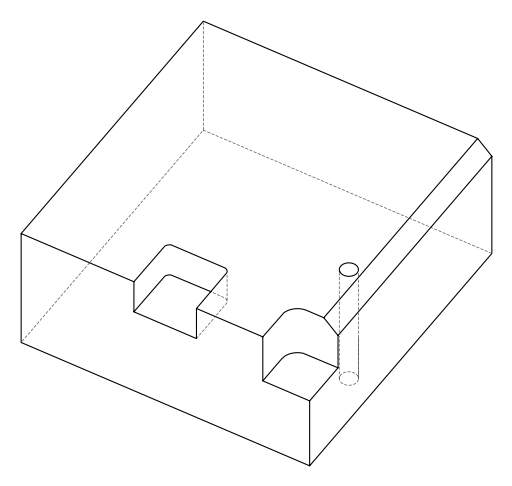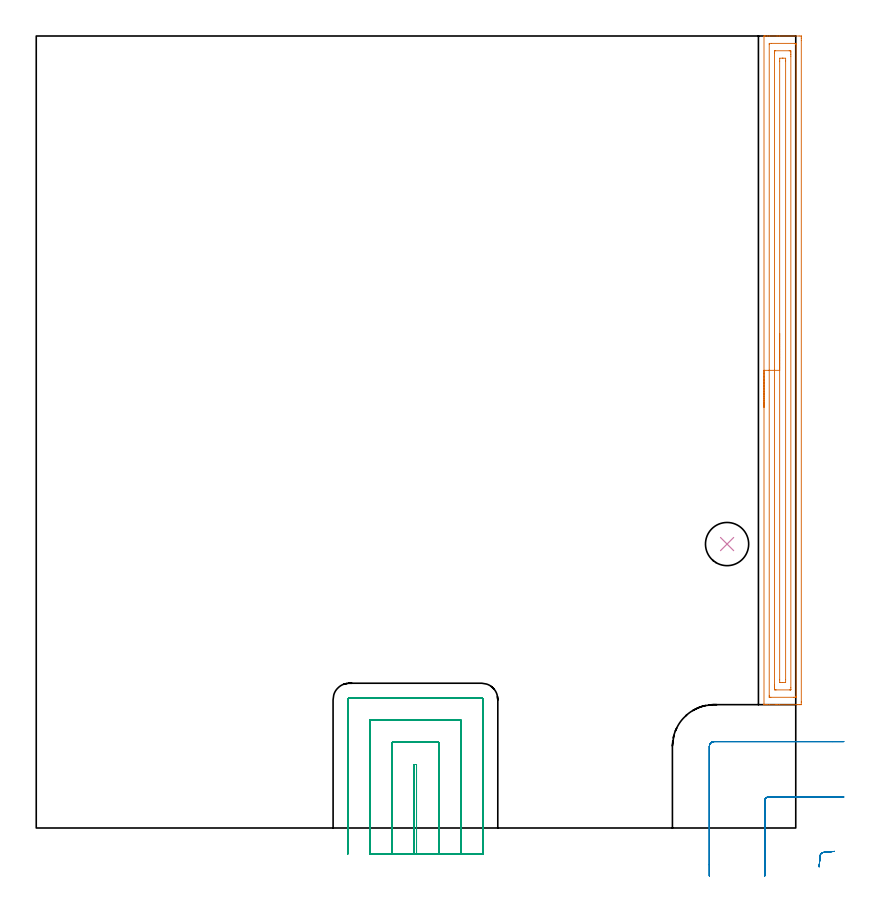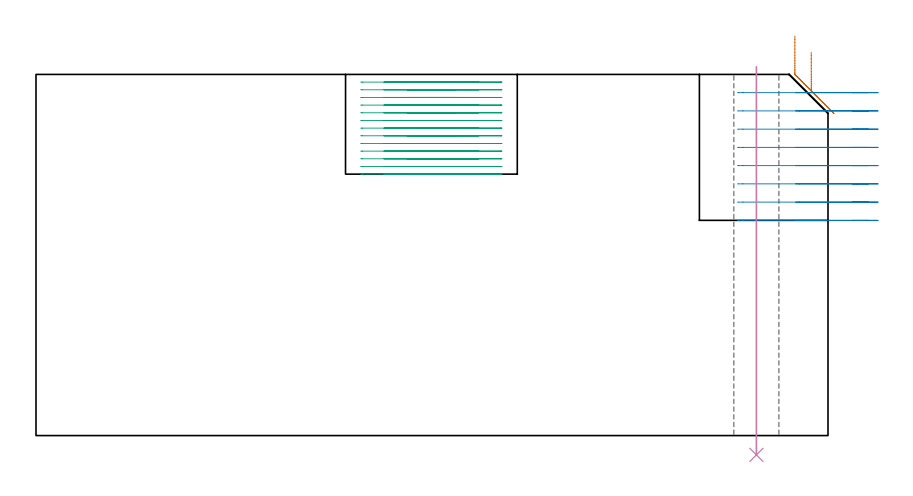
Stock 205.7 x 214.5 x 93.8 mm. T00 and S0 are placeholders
(PLAN: 4 operations, 3 tool changes, 21.3 min)
(1 AREA_MILL | FG_CHAMFER_SURFACE | UGT0205_001 | 6.02 min | 9540 mm3)
(2 MILL_CORNER_NOTCH_RECTANGULAR | CORNER_NOTCH_RECTANGULAR | UGT0201_094 | Follow Part, ap 5, ae 75% | 2.49 min | 40942 mm3)
(3 MILL_SLOT | SLOT_PARTIAL_RECTANGULAR | NXT0201_009 | Follow Part, ap 2, ae 75% | 12.38 min | 45074 mm3)
(4 DRILL_THROUGH_HOLE_FROM_SOLID_MATERIAL | STEP1HOLE | UGT0301_512 | 0.4 min | 10071 mm3)
(TOOL UGT0205_001 | Chamfer Mill 20 x 3 x 45 deg. | D20 FL50 Z2)
(TOOL UGT0201_094 | End mill 20 mm | D20 FL38 Z4)
(TOOL NXT0201_009 | ENDMILL 8mm [2P460-0800-NA 1630] | D8 FL26 Z6)
(TOOL UGT0301_512 | Carbide Drill 11.7 mm | D11.7 PA118 FL94 Z2)
(OP 1 AREA_MILL)
G17 G21 G94 G90
T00 M6
G54
G17 G0 G90 X197.101 Y113.95 S1061 M3
G43 Z103.8 H0
Z103.799
G94 G1 Y113.988 Z102.927 F250.
Y114.102 Z102.063
Y114.291 Z101.211
Y114.553 Z100.379
Y114.887 Z99.573
Y115.29 Z98.799
Y115.759 Z98.063
Y116.29 Z97.371
Y116.879 Z96.728
Y117.522 Z96.139
Y118.214 Z95.607
Y118.95 Z95.139
Y119.724 Z94.736
Y120.53 Z94.402
Y121.362 Z94.14
Y122.214 Z93.951
Y123.078 Z93.837
Y123.95 Z93.799
X197.102 Y214.363 Z93.798
X197.101 Y214.409 Z93.796
X197.107 Y214.49 Z93.784
X197.133 Y214.497 Z93.758
X197.145 Y214.5 Z93.746
X197.458 Z93.441
X198.037 Z92.862
X198.584 Z92.311
X200.64 Z90.257
X201.258 Z89.636
X206.608 Y214.499 Z84.289
X207.186 Y214.496 Z83.711
X207.191 Y214.493 Z83.706
X207.197 Y213.918 Z83.703
X207.2 Y213.326 Z83.7
Y34.281
X207.198 Y33.982 Z83.702
X207.191 Y33.407 Z83.706
X207.186 Y33.404 Z83.711
X206.608 Y33.401 Z84.289
X206.025 Y33.4 Z84.872
X201.258 Z89.636
X200.64 Z90.257
X200.367 Z90.53
X198.584 Z92.311
X198.037 Z92.862
X197.692 Z93.207
X197.463 Z93.436
X197.145 Z93.746
X197.1 Z93.79
Y33.405 Z93.791
Y33.536 Z93.8
X197.101 Y123.95 Z93.799
X198.515 Z92.385
X198.517 Y212.204 Z92.383
X198.523 Y212.488 Z92.377
X198.54 Y212.491 Z92.36
X198.584 Y212.494 Z92.316
X199.112 Y212.499 Z91.788
X205.353 Y212.5 Z85.547
X205.716 Y212.496 Z85.184
X205.767 Y212.493 Z85.133
X205.777 Y212.491 Z85.123
X205.78 Y212.438 Z85.12
X205.783 Y212.345 Z85.117
X205.785 Y212.206 Z85.115
X205.786 Y212.137 Z85.114
Y35.694
X205.784 Y35.624 Z85.116
X205.781 Y35.485 Z85.119
X205.777 Y35.409 Z85.123
X205.761 Y35.407 Z85.139
X205.716 Y35.404 Z85.184
X205.188 Y35.4 Z85.712
X198.947 Y35.401 Z91.953
X198.584 Y35.404 Z92.316
X198.533 Y35.407 Z92.367
X198.523 Y35.409 Z92.377
X198.52 Y35.463 Z92.38
X198.517 Y35.555 Z92.383
X198.514 Y35.833 Z92.386
X198.515 Y123.95 Z92.385
X199.93 Z90.97
X199.931 Y209.9 Z90.969
X199.933 Y210.355 Z90.967
X199.935 Y210.463 Z90.965
X199.937 Y210.482 Z90.963
X199.981 Y210.49 Z90.919
X200.077 Y210.496 Z90.823
X200.222 Y210.5 Z90.678
X203.933 Y210.499 Z86.967
X204.078 Y210.497 Z86.822
X204.362 Y210.49 Z86.538
X204.365 Y210.355 Z86.535
X204.37 Y209.918 Z86.53
X204.371 Y209.464 Z86.529
X204.372 Y209.026
X204.371 Y37.998
X204.369 Y37.545 Z86.531
X204.367 Y37.437 Z86.533
X204.365 Y37.417 Z86.535
X204.319 Y37.41 Z86.581
X204.223 Y37.404 Z86.677
X204.078 Y37.4 Z86.822
X200.367 Y37.401 Z90.533
X200.222 Y37.403 Z90.678
X199.938 Y37.41 Z90.962
X199.935 Y37.545 Z90.965
X199.93 Y37.982 Z90.97
X199.929 Y38.436 Z90.971
Y38.874 Z90.972
X199.93 Y123.95 Z90.97
X201.344 Z89.556
X201.345 Y207.683 Z89.555
X201.352 Y208.48 Z89.548
X202.15 Y208.5 Z88.75
X202.224 Z88.676
X202.95 Y208.481 Z87.95
X202.957 Y207.767 Z87.943
Y40.217
X202.95 Y39.418 Z87.95
X202.15 Y39.4 Z88.75
X202.076 Z88.824
X201.35 Y39.419 Z89.55
X201.343 Y40.133 Z89.557
X201.344 Y123.95 Z89.556
Y124.822 Z89.594
Y125.686 Z89.708
Y126.538 Z89.897
Y127.37 Z90.159
Y128.176 Z90.493
Y128.95 Z90.896
Y129.686 Z91.365
Y130.378 Z91.896
Y131.021 Z92.485
Y131.61 Z93.128
Y132.142 Z93.82
Y132.61 Z94.556
Y133.013 Z95.33
Y133.347 Z96.136
Y133.609 Z96.968
Y133.798 Z97.82
Y133.912 Z98.685
Y133.95 Z99.556
G0 Z103.8
M5
M2
(OP 2 MILL_CORNER_NOTCH_RECTANGULAR)
G17 G21 G94 G90
T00 M6
G54
G17 G0 G90 X216.197 Y-6.331 S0 M3
G43 Z103.8 H0
Z89.062
G94 G1 X213.209 Y-6.604 F250.
G3 X212.304 Y-7.509 R1.
G1 X212.031 Y-10.497
G0 Z103.8
X218.7 Y8.4
Z89.062
G1 X215.7
X198.296 F500.
G3 X197.3 Y7.404 R1.
G1 Y-10.
Y-13. F250.
G0 Z103.8
X218.7 Y23.4
Z89.062
G1 X215.7
X183.6 F500.
G3 X182.3 Y22.1 R1.3
G1 Y-10.
Y-13. F250.
G0 Z103.8
X216.197 Y-6.331
Z84.325
G1 X213.209 Y-6.604
G3 X212.304 Y-7.509 R1.
G1 X212.031 Y-10.497
G0 Z103.8
X218.7 Y8.4
Z84.325
G1 X215.7
X198.296 F500.
G3 X197.3 Y7.404 R1.
G1 Y-10.
Y-13. F250.
G0 Z103.8
X218.7 Y23.4
Z84.325
G1 X215.7
X183.6 F500.
G3 X182.3 Y22.1 R1.3
G1 Y-10.
Y-13. F250.
G0 Z103.8
X216.197 Y-6.331
Z79.587
G1 X213.209 Y-6.604
G3 X212.304 Y-7.509 R1.
G1 X212.031 Y-10.497
G0 Z103.8
X218.7 Y8.4
Z79.587
G1 X215.7
X198.296 F500.
G3 X197.3 Y7.404 R1.
G1 Y-10.
Y-13. F250.
G0 Z103.8
X218.7 Y23.4
Z79.587
G1 X215.7
X183.6 F500.
G3 X182.3 Y22.1 R1.3
G1 Y-10.
Y-13. F250.
G0 Z103.8
X216.197 Y-6.331
Z74.85
G1 X213.209 Y-6.604
G3 X212.304 Y-7.509 R1.
G1 X212.031 Y-10.497
G0 Z103.8
X218.7 Y8.4
Z74.85
G1 X215.7
X198.296 F500.
G3 X197.3 Y7.404 R1.
G1 Y-10.
Y-13. F250.
G0 Z103.8
X218.7 Y23.4
Z74.85
G1 X215.7
X183.6 F500.
G3 X182.3 Y22.1 R1.3
G1 Y-10.
Y-13. F250.
G0 Z103.8
X216.197 Y-6.331
Z70.112
G1 X213.209 Y-6.604
G3 X212.304 Y-7.509 R1.
G1 X212.031 Y-10.497
G0 Z103.8
X218.7 Y8.4
Z70.112
G1 X215.7
X198.296 F500.
G3 X197.3 Y7.404 R1.
G1 Y-10.
Y-13. F250.
G0 Z103.8
X218.7 Y23.4
Z70.112
G1 X215.7
X183.6 F500.
G3 X182.3 Y22.1 R1.3
G1 Y-10.
Y-13. F250.
G0 Z103.8
X216.197 Y-6.331
Z65.375
G1 X213.209 Y-6.604
G3 X212.304 Y-7.509 R1.
G1 X212.031 Y-10.497
G0 Z103.8
X218.7 Y8.4
Z65.375
G1 X215.7
X198.296 F500.
G3 X197.3 Y7.404 R1.
G1 Y-10.
Y-13. F250.
G0 Z103.8
X218.7 Y23.4
Z65.375
G1 X215.7
X183.6 F500.
G3 X182.3 Y22.1 R1.3
G1 Y-10.
Y-13. F250.
G0 Z103.8
X216.197 Y-6.331
Z60.637
G1 X213.209 Y-6.604
G3 X212.304 Y-7.509 R1.
G1 X212.031 Y-10.497
G0 Z103.8
X218.7 Y8.4
Z60.637
G1 X215.7
X198.296 F500.
G3 X197.3 Y7.404 R1.
G1 Y-10.
Y-13. F250.
G0 Z103.8
X218.7 Y23.4
Z60.637
G1 X215.7
X183.6 F500.
G3 X182.3 Y22.1 R1.3
G1 Y-10.
Y-13. F250.
G0 Z103.8
X216.197 Y-6.331
Z55.9
G1 X213.209 Y-6.604
G3 X212.304 Y-7.509 R1.
G1 X212.031 Y-10.497
G0 Z103.8
X218.7 Y8.4
Z55.9
G1 X215.7
X198.296 F500.
G3 X197.3 Y7.404 R1.
G1 Y-10.
Y-13. F250.
G0 Z103.8
X218.7 Y23.4
Z55.9
G1 X215.7
X183.6 F500.
G3 X182.3 Y22.1 R1.3
G1 Y-10.
Y-13. F250.
G0 Z103.8
M5
M2
(OP 3 MILL_SLOT)
G17 G21 G94 G90
T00 M6
G54
G17 G0 G90 X103. Y-7. S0 M3
G43 Z103.8 H1
Z91.808
G94 G1 Y-4. F250.
Y17.2 F500.
X102.4
Y-4.
Y-7. F250.
X109.
Y-4.
Y23.2 F500.
X96.4
Y-4.
Y-7. F250.
X115.
Y-4.
Y29.2 F500.
X90.4
Y-4.
Y-7. F250.
X121.
Y-4.
Y34.8 F500.
G3 X120.6 Y35.2 R0.4
G1 X84.8
G3 X84.4 Y34.8 R0.4
G1 Y-4.
Y-7. F250.
G0 X103. Z89.815
G1 Y-4.
Y17.2 F500.
X102.4
Y-4.
Y-7. F250.
X109.
Y-4.
Y23.2 F500.
X96.4
Y-4.
Y-7. F250.
X115.
Y-4.
Y29.2 F500.
X90.4
Y-4.
Y-7. F250.
X121.
Y-4.
Y34.8 F500.
G3 X120.6 Y35.2 R0.4
G1 X84.8
G3 X84.4 Y34.8 R0.4
G1 Y-4.
Y-7. F250.
G0 X103. Z87.823
G1 Y-4.
Y17.2 F500.
X102.4
Y-4.
Y-7. F250.
X109.
Y-4.
Y23.2 F500.
X96.4
Y-4.
Y-7. F250.
X115.
Y-4.
Y29.2 F500.
X90.4
Y-4.
Y-7. F250.
X121.
Y-4.
Y34.8 F500.
G3 X120.6 Y35.2 R0.4
G1 X84.8
G3 X84.4 Y34.8 R0.4
G1 Y-4.
Y-7. F250.
G0 X103. Z85.831
G1 Y-4.
Y17.2 F500.
X102.4
Y-4.
Y-7. F250.
X109.
Y-4.
Y23.2 F500.
X96.4
Y-4.
Y-7. F250.
X115.
Y-4.
Y29.2 F500.
X90.4
Y-4.
Y-7. F250.
X121.
Y-4.
Y34.8 F500.
G3 X120.6 Y35.2 R0.4
G1 X84.8
G3 X84.4 Y34.8 R0.4
G1 Y-4.
Y-7. F250.
G0 X103. Z83.838
G1 Y-4.
Y17.2 F500.
X102.4
Y-4.
Y-7. F250.
X109.
Y-4.
Y23.2 F500.
X96.4
Y-4.
Y-7. F250.
X115.
Y-4.
Y29.2 F500.
X90.4
Y-4.
Y-7. F250.
X121.
Y-4.
Y34.8 F500.
G3 X120.6 Y35.2 R0.4
G1 X84.8
G3 X84.4 Y34.8 R0.4
G1 Y-4.
Y-7. F250.
G0 X103. Z81.846
G1 Y-4.
Y17.2 F500.
X102.4
Y-4.
Y-7. F250.
X109.
Y-4.
Y23.2 F500.
X96.4
Y-4.
Y-7. F250.
X115.
Y-4.
Y29.2 F500.
X90.4
Y-4.
Y-7. F250.
X121.
Y-4.
Y34.8 F500.
G3 X120.6 Y35.2 R0.4
G1 X84.8
G3 X84.4 Y34.8 R0.4
G1 Y-4.
Y-7. F250.
G0 X103. Z79.854
G1 Y-4.
Y17.2 F500.
X102.4
Y-4.
Y-7. F250.
X109.
Y-4.
Y23.2 F500.
X96.4
Y-4.
Y-7. F250.
X115.
Y-4.
Y29.2 F500.
X90.4
Y-4.
Y-7. F250.
X121.
Y-4.
Y34.8 F500.
G3 X120.6 Y35.2 R0.4
G1 X84.8
G3 X84.4 Y34.8 R0.4
G1 Y-4.
Y-7. F250.
G0 X103. Z77.862
G1 Y-4.
Y17.2 F500.
X102.4
Y-4.
Y-7. F250.
X109.
Y-4.
Y23.2 F500.
X96.4
Y-4.
Y-7. F250.
X115.
Y-4.
Y29.2 F500.
X90.4
Y-4.
Y-7. F250.
X121.
Y-4.
Y34.8 F500.
G3 X120.6 Y35.2 R0.4
G1 X84.8
G3 X84.4 Y34.8 R0.4
G1 Y-4.
Y-7. F250.
G0 X103. Z75.869
G1 Y-4.
Y17.2 F500.
X102.4
Y-4.
Y-7. F250.
X109.
Y-4.
Y23.2 F500.
X96.4
Y-4.
Y-7. F250.
X115.
Y-4.
Y29.2 F500.
X90.4
Y-4.
Y-7. F250.
X121.
Y-4.
Y34.8 F500.
G3 X120.6 Y35.2 R0.4
G1 X84.8
G3 X84.4 Y34.8 R0.4
G1 Y-4.
Y-7. F250.
G0 X103. Z73.877
G1 Y-4.
Y17.2 F500.
X102.4
Y-4.
Y-7. F250.
X109.
Y-4.
Y23.2 F500.
X96.4
Y-4.
Y-7. F250.
X115.
Y-4.
Y29.2 F500.
X90.4
Y-4.
Y-7. F250.
X121.
Y-4.
Y34.8 F500.
G3 X120.6 Y35.2 R0.4
G1 X84.8
G3 X84.4 Y34.8 R0.4
G1 Y-4.
Y-7. F250.
G0 X103. Z71.885
G1 Y-4.
Y17.2 F500.
X102.4
Y-4.
Y-7. F250.
X109.
Y-4.
Y23.2 F500.
X96.4
Y-4.
Y-7. F250.
X115.
Y-4.
Y29.2 F500.
X90.4
Y-4.
Y-7. F250.
X121.
Y-4.
Y34.8 F500.
G3 X120.6 Y35.2 R0.4
G1 X84.8
G3 X84.4 Y34.8 R0.4
G1 Y-4.
Y-7. F250.
G0 X103. Z69.892
G1 Y-4.
Y17.2 F500.
X102.4
Y-4.
Y-7. F250.
X109.
Y-4.
Y23.2 F500.
X96.4
Y-4.
Y-7. F250.
X115.
Y-4.
Y29.2 F500.
X90.4
Y-4.
Y-7. F250.
X121.
Y-4.
Y34.8 F500.
G3 X120.6 Y35.2 R0.4
G1 X84.8
G3 X84.4 Y34.8 R0.4
G1 Y-4.
Y-7. F250.
G0 X103. Z67.9
G1 Y-4.
Y17.2 F500.
X102.4
Y-4.
Y-7. F250.
X109.
Y-4.
Y23.2 F500.
X96.4
Y-4.
Y-7. F250.
X115.
Y-4.
Y29.2 F500.
X90.4
Y-4.
Y-7. F250.
X121.
Y-4.
Y34.8 F500.
G3 X120.6 Y35.2 R0.4
G1 X84.8
G3 X84.4 Y34.8 R0.4
G1 Y-4.
Y-7. F250.
G0 Z103.8
M5
M2
(OP 4 DRILL_THROUGH_HOLE_FROM_SOLID_MATERIAL)
G17 G21 G94 G90
T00 M6
G54
G17 G0 G90 X187.1 Y76.9 S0 M3
G43 Z103.8 H0
G94 G81 G98 Z-5.015 F250. R95.8
G80
M5
M2
